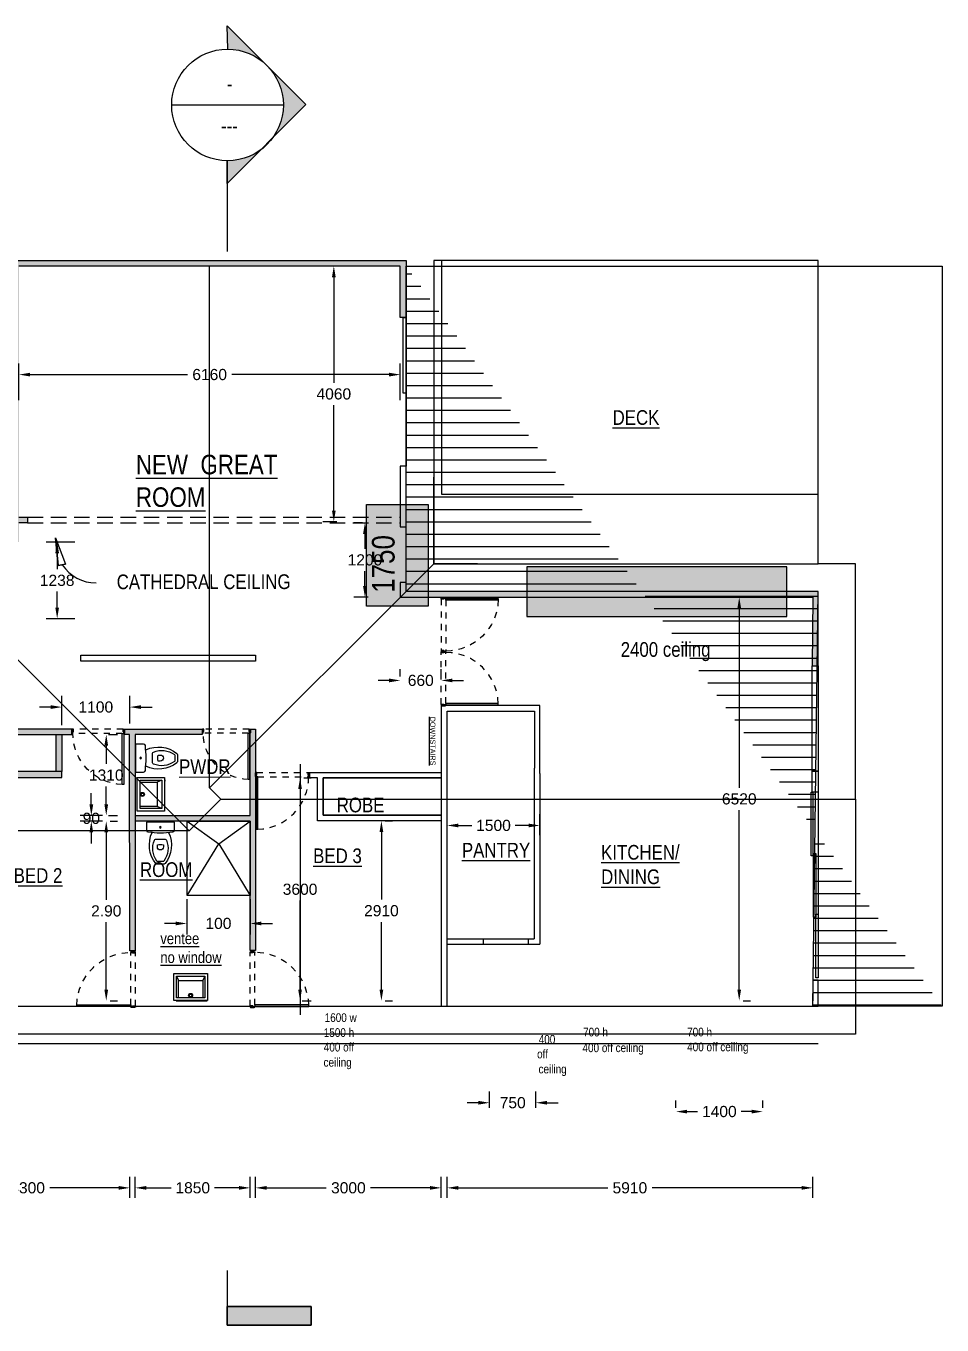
# Model space of a CAD drawing. Header units: metres. Extents: x 8 to 298, y 7 to 251.
# Drawn here: x 248.71 to 263.49, y 181.6 to 202.57 of the extents above; entities that cross this region are included whole.
import ezdxf

# ---------------------------------------------------------------- set-up
doc = ezdxf.new("R2010")
doc.units = ezdxf.units.M
doc.header["$MEASUREMENT"] = 0
for name, pattern in [('ACAD_ISO08W100', [36, 24, -3, 6, -3]), ('DASHED', [19.05, 12.7, -6.35]), ('HIDDEN', [0.375, 0.25, -0.125]), ('HIDDEN2', [0.1875, 0.125, -0.0625]), ('HIDDEN4', [0.09375, 0.0625, -0.03125])]:
    doc.linetypes.add(name, pattern=pattern)
for name, color, linetype in [('A-MUROS', 1, 'Continuous'), ('A-NOMBRE_MATERIAL', 4, 'Continuous'), ('A-TEXTOS', 2, 'Continuous'), ('NUEVO DIBUJO', 2, 'Continuous'), ('OP-PROY 1', 8, 'HIDDEN4'), ('OP-PROY 2', 1, 'HIDDEN4')]:
    doc.layers.add(name, color=color, linetype=linetype)
doc.styles.get("Standard").update_dxf_attribs({"font": 'arial.ttf'})
doc.dimstyles.get("Standard").update_dxf_attribs({"dimtxt": 0.18, "dimasz": 0.18, "dimexe": 0.18, "dimexo": 0.0625, "dimgap": 0.09, "dimtad": 0, "dimtih": 1, "dimtoh": 1, "dimzin": 0, "dimdsep": 46, "dimtxsty": 'Standard', "dimcen": 0.09, "dimadec": 0, "dimazin": 0, "dimtfac": 1, "dimtofl": 0, "dimtmove": 0, "dimatfit": 3, "dimfxl": 1, "dimtolj": 1, "dimtzin": 0, "dimarcsym": 0})

# ---------------------------------------------------------------- blocks, each defined once
blk = doc.blocks.new('wc')
at = {"layer": 'A-NOMBRE_MATERIAL'}
blk.add_lwpolyline([(3815.26, 8922.86, 0.282054), (3792.38, 8920.24, 0.230623), (3792.04, 8919.53), (3792.04, 8914.14, 0.230623), (3792.38, 8913.44, 0.282054), (3815.26, 8910.81)], format="xyb", dxfattribs=at)
for points in [[(3809.66, 8912.45, 0.301967), (3810.2, 8913.27), (3810.2, 8920.41, 0.301967), (3809.66, 8921.23, 0.26573), (3794.18, 8919.34, 0.236687), (3793.83, 8918.62), (3793.83, 8915.06, 0.236687), (3794.18, 8914.34, 0.26573)], [(3804.59, 8914.61), (3806.07, 8914.61, 0.131931), (3806.07, 8919.07), (3804.59, 8919.07, 1)], [(3815.56, 8925.92, -0.379717), (3816.89, 8927.1), (3822.83, 8927.1), (3822.83, 8906.58), (3816.89, 8906.58, -0.379717), (3815.56, 8907.76, -0.059669)]]:
    blk.add_lwpolyline(points, format="xyb", close=True, dxfattribs=at)
blk.add_circle((3819, 8916.83), 0.567, dxfattribs=at)
blk.add_arc((3891.4, 8916.84), 76.38, 172.2786, 172.2821, dxfattribs=at)
blk = doc.blocks.new('lavabo')
at = {"layer": 'A-NOMBRE_MATERIAL'}
for p, q in [((3727.56, 8883.29), (3746.3, 8883.29)), ((3727.56, 8868.29), (3727.56, 8883.29)), ((3729.06, 8881.79), (3744.8, 8881.79)), ((3729.06, 8869.79), (3729.06, 8881.79)), ((3730.17, 8872.22), (3730.17, 8881.79)), ((3743.7, 8881.79), (3743.7, 8872.22)), ((3744.8, 8881.79), (3744.8, 8869.79)), ((3746.3, 8883.29), (3746.3, 8868.29)), ((3746.3, 8868.29), (3727.56, 8868.29)), ((3729.06, 8869.79), (3730.17, 8872.22)), ((3744.8, 8869.79), (3729.06, 8869.79)), ((3743.7, 8872.22), (3730.17, 8872.22)), ((3744.8, 8869.79), (3743.7, 8872.22))]:
    blk.add_line(p, q, dxfattribs=at)
for radius in [1.12, 0.75]:
    blk.add_circle((3736.93, 8880.47), radius, dxfattribs=at)
blk = doc.blocks.new('*D123')
at = {"layer": 'A-TEXTOS', "color": 0, "lineweight": -2, "transparency": 16777216}
for p, q in [((248.592, 196.525), (248.592, 197.119)), ((254.747, 196.525), (254.747, 197.119)), ((248.772, 196.939), (251.311, 196.939)), ((254.567, 196.939), (252.029, 196.939))]:
    blk.add_line(p, q, dxfattribs=at)
at = {"layer": 'A-TEXTOS', "color": 0, "transparency": 16777216}
for points in [[(248.772, 196.969), (248.772, 196.909), (248.592, 196.939)], [(254.567, 196.969), (254.567, 196.909), (254.747, 196.939)]]:
    blk.add_solid(points, dxfattribs=at)
at = {"layer": 'Defpoints', "color": 0, "transparency": 16777216}
for p in [(254.747, 196.939), (248.592, 196.463), (254.747, 196.463)]:
    blk.add_point(p, dxfattribs=at)
at = {"layer": 'A-TEXTOS', "color": 0, "transparency": 16777216, "insert": (251.67, 196.939), "char_height": 0.18, "attachment_point": 5}
blk.add_mtext('\\A1;6160', dxfattribs=at)
blk = doc.blocks.new('*D131')
at = {"layer": 'A-TEXTOS', "color": 0, "lineweight": -2, "transparency": 16777216}
for p, q in [((254.747, 192.065), (254.747, 192.182)), ((255.407, 192.065), (255.407, 192.182)), ((254.567, 192.002), (254.387, 192.002)), ((255.587, 192.002), (255.767, 192.002))]:
    blk.add_line(p, q, dxfattribs=at)
at = {"layer": 'A-TEXTOS', "color": 0, "transparency": 16777216}
for points in [[(254.567, 192.032), (254.567, 191.972), (254.747, 192.002)], [(255.587, 192.032), (255.587, 191.972), (255.407, 192.002)]]:
    blk.add_solid(points, dxfattribs=at)
at = {"layer": 'Defpoints', "color": 0, "transparency": 16777216}
for p in [(254.747, 192.002), (255.407, 192.002), (255.407, 192.002)]:
    blk.add_point(p, dxfattribs=at)
at = {"layer": 'A-TEXTOS', "color": 0, "transparency": 16777216, "insert": (255.077, 192.002), "char_height": 0.18, "attachment_point": 5}
blk.add_mtext('\\A1;660', dxfattribs=at)
blk = doc.blocks.new('*D132')
at = {"layer": 'A-TEXTOS', "color": 0, "lineweight": -2, "transparency": 16777216}
for p, q in [((254.505, 189.737), (254.622, 189.737)), ((254.442, 189.557), (254.442, 188.466)), ((254.442, 187.011), (254.442, 188.102)), ((254.505, 186.831), (254.622, 186.831))]:
    blk.add_line(p, q, dxfattribs=at)
at = {"layer": 'A-TEXTOS', "color": 0, "transparency": 16777216}
for points in [[(254.412, 189.557), (254.472, 189.557), (254.442, 189.737)], [(254.412, 187.011), (254.472, 187.011), (254.442, 186.831)]]:
    blk.add_solid(points, dxfattribs=at)
at = {"layer": 'Defpoints', "color": 0, "transparency": 16777216}
for p in [(254.442, 189.737), (254.442, 189.737), (254.442, 186.831)]:
    blk.add_point(p, dxfattribs=at)
at = {"layer": 'A-TEXTOS', "color": 0, "transparency": 16777216, "insert": (254.442, 188.284), "char_height": 0.18, "attachment_point": 5}
blk.add_mtext('\\A1;2910', dxfattribs=at)
blk = doc.blocks.new('*D192')
at = {"layer": 'A-TEXTOS', "color": 0, "lineweight": -2, "transparency": 16777216}
for p, q in [((253.834, 198.69), (253.494, 198.69)), ((253.674, 198.51), (253.674, 196.808)), ((253.674, 194.743), (253.674, 196.444)), ((253.723, 194.563), (253.494, 194.563))]:
    blk.add_line(p, q, dxfattribs=at)
at = {"layer": 'A-TEXTOS', "color": 0, "transparency": 16777216}
for points in [[(253.644, 198.51), (253.704, 198.51), (253.674, 198.69)], [(253.644, 194.743), (253.704, 194.743), (253.674, 194.563)]]:
    blk.add_solid(points, dxfattribs=at)
at = {"layer": 'Defpoints', "color": 0, "transparency": 16777216}
for p in [(253.674, 198.69), (253.897, 198.69), (253.786, 194.563)]:
    blk.add_point(p, dxfattribs=at)
at = {"layer": 'A-TEXTOS', "color": 0, "transparency": 16777216, "insert": (253.674, 196.626), "char_height": 0.18, "attachment_point": 5}
blk.add_mtext('\\A1;4060', dxfattribs=at)
blk = doc.blocks.new('*D94')
at = {"layer": 'A-TEXTOS', "color": 0, "lineweight": -2, "transparency": 16777216}
for p, q in [((253.191, 190.429), (253.309, 190.429)), ((253.129, 190.249), (253.129, 188.812)), ((253.129, 187.011), (253.129, 188.448)), ((253.163, 186.831), (253.309, 186.831))]:
    blk.add_line(p, q, dxfattribs=at)
at = {"layer": 'A-TEXTOS', "color": 0, "transparency": 16777216}
for points in [[(253.099, 190.249), (253.159, 190.249), (253.129, 190.429)], [(253.099, 187.011), (253.159, 187.011), (253.129, 186.831)]]:
    blk.add_solid(points, dxfattribs=at)
at = {"layer": 'Defpoints', "color": 0, "transparency": 16777216}
for p in [(253.129, 190.429), (253.129, 190.429), (253.101, 186.831)]:
    blk.add_point(p, dxfattribs=at)
at = {"layer": 'A-TEXTOS', "color": 0, "transparency": 16777216, "insert": (253.129, 188.63), "char_height": 0.18, "attachment_point": 5}
blk.add_mtext('\\A1;3600', dxfattribs=at)
blk = doc.blocks.new('*D95')
at = {"layer": 'A-TEXTOS', "color": 0, "lineweight": -2, "transparency": 16777216}
for p, q in [((249.284, 191.278), (249.284, 191.752)), ((250.382, 191.307), (250.382, 191.752)), ((249.104, 191.572), (248.924, 191.572)), ((250.562, 191.572), (250.742, 191.572))]:
    blk.add_line(p, q, dxfattribs=at)
at = {"layer": 'A-TEXTOS', "color": 0, "transparency": 16777216}
for points in [[(249.104, 191.602), (249.104, 191.542), (249.284, 191.572)], [(250.562, 191.602), (250.562, 191.542), (250.382, 191.572)]]:
    blk.add_solid(points, dxfattribs=at)
at = {"layer": 'Defpoints', "color": 0, "transparency": 16777216}
for p in [(250.382, 191.572), (250.382, 191.244), (249.284, 191.215)]:
    blk.add_point(p, dxfattribs=at)
at = {"layer": 'A-TEXTOS', "color": 0, "transparency": 16777216, "insert": (249.833, 191.572), "char_height": 0.18, "attachment_point": 5}
blk.add_mtext('\\A1;1100', dxfattribs=at)
blk = doc.blocks.new('*D96')
at = {"layer": 'A-TEXTOS', "color": 0, "lineweight": -2, "transparency": 16777216}
for p, q in [((249.494, 194.236), (249.029, 194.236)), ((249.209, 194.056), (249.209, 193.799)), ((249.209, 193.179), (249.209, 193.435)), ((249.494, 192.999), (249.029, 192.999))]:
    blk.add_line(p, q, dxfattribs=at)
at = {"layer": 'A-TEXTOS', "color": 0, "transparency": 16777216}
for points in [[(249.179, 194.056), (249.239, 194.056), (249.209, 194.236)], [(249.179, 193.179), (249.239, 193.179), (249.209, 192.999)]]:
    blk.add_solid(points, dxfattribs=at)
at = {"layer": 'Defpoints', "color": 0, "transparency": 16777216}
for p in [(249.209, 194.236), (249.557, 194.236), (249.557, 192.999)]:
    blk.add_point(p, dxfattribs=at)
at = {"layer": 'A-TEXTOS', "color": 0, "transparency": 16777216, "insert": (249.209, 193.617), "char_height": 0.18, "attachment_point": 5}
blk.add_mtext('\\A1;1238', dxfattribs=at)
blk = doc.blocks.new('*D110')
at = {"layer": 'Defpoints', "color": 0, "transparency": 16777216}
for p in [(256.936, 185.185), (256.187, 185.042), (256.936, 185.042)]:
    blk.add_point(p, dxfattribs=at)
at = {"layer": 'NUEVO DIBUJO', "color": 0, "lineweight": -2, "transparency": 16777216}
for p, q in [((256.007, 185.185), (255.827, 185.185)), ((256.187, 185.105), (256.187, 185.365)), ((256.936, 185.105), (256.936, 185.365)), ((257.116, 185.185), (257.296, 185.185))]:
    blk.add_line(p, q, dxfattribs=at)
at = {"layer": 'NUEVO DIBUJO', "color": 0, "transparency": 16777216}
for points in [[(256.007, 185.215), (256.007, 185.155), (256.187, 185.185)], [(257.116, 185.215), (257.116, 185.155), (256.936, 185.185)]]:
    blk.add_solid(points, dxfattribs=at)
at = {"layer": 'NUEVO DIBUJO', "color": 0, "transparency": 16777216, "insert": (256.561, 185.185), "char_height": 0.18, "attachment_point": 5}
blk.add_mtext('\\A1;750', dxfattribs=at)
blk = doc.blocks.new('*D111')
at = {"layer": 'Defpoints', "color": 0, "transparency": 16777216}
for p in [(259.195, 185.042), (260.597, 185.042), (260.597, 185.042)]:
    blk.add_point(p, dxfattribs=at)
at = {"layer": 'NUEVO DIBUJO', "color": 0, "lineweight": -2, "transparency": 16777216}
for p, q in [((259.195, 185.105), (259.195, 185.222)), ((260.597, 185.105), (260.597, 185.222)), ((259.375, 185.042), (259.546, 185.042)), ((260.417, 185.042), (260.246, 185.042))]:
    blk.add_line(p, q, dxfattribs=at)
at = {"layer": 'NUEVO DIBUJO', "color": 0, "transparency": 16777216}
for points in [[(259.375, 185.072), (259.375, 185.012), (259.195, 185.042)], [(260.417, 185.072), (260.417, 185.012), (260.597, 185.042)]]:
    blk.add_solid(points, dxfattribs=at)
at = {"layer": 'NUEVO DIBUJO', "color": 0, "transparency": 16777216, "insert": (259.896, 185.042), "char_height": 0.18, "attachment_point": 5}
blk.add_mtext('\\A1;1400', dxfattribs=at)
blk = doc.blocks.new('*D113')
at = {"layer": 'Defpoints', "color": 0, "transparency": 16777216}
for p in [(250.382, 183.811), (247.082, 183.589), (250.382, 183.589)]:
    blk.add_point(p, dxfattribs=at)
at = {"layer": 'NUEVO DIBUJO', "color": 0, "lineweight": -2, "transparency": 16777216}
for p, q in [((247.082, 183.652), (247.082, 183.991)), ((250.382, 183.652), (250.382, 183.991)), ((247.262, 183.811), (248.374, 183.811)), ((250.202, 183.811), (249.09, 183.811))]:
    blk.add_line(p, q, dxfattribs=at)
at = {"layer": 'NUEVO DIBUJO', "color": 0, "transparency": 16777216}
for points in [[(247.262, 183.841), (247.262, 183.781), (247.082, 183.811)], [(250.202, 183.841), (250.202, 183.781), (250.382, 183.811)]]:
    blk.add_solid(points, dxfattribs=at)
at = {"layer": 'NUEVO DIBUJO', "color": 0, "transparency": 16777216, "insert": (248.732, 183.811), "char_height": 0.18, "attachment_point": 5}
blk.add_mtext('\\A1;3300', dxfattribs=at)
blk = doc.blocks.new('*D114')
at = {"layer": 'Defpoints', "color": 0, "transparency": 16777216}
for p in [(252.323, 183.811), (250.47, 183.589), (252.323, 183.589)]:
    blk.add_point(p, dxfattribs=at)
at = {"layer": 'NUEVO DIBUJO', "color": 0, "lineweight": -2, "transparency": 16777216}
for p, q in [((250.47, 183.652), (250.47, 183.991)), ((252.323, 183.652), (252.323, 183.991)), ((250.65, 183.811), (251.047, 183.811)), ((252.143, 183.811), (251.747, 183.811))]:
    blk.add_line(p, q, dxfattribs=at)
at = {"layer": 'NUEVO DIBUJO', "color": 0, "transparency": 16777216}
for points in [[(250.65, 183.841), (250.65, 183.781), (250.47, 183.811)], [(252.143, 183.841), (252.143, 183.781), (252.323, 183.811)]]:
    blk.add_solid(points, dxfattribs=at)
at = {"layer": 'NUEVO DIBUJO', "color": 0, "transparency": 16777216, "insert": (251.397, 183.811), "char_height": 0.18, "attachment_point": 5}
blk.add_mtext('\\A1;1850', dxfattribs=at)
blk = doc.blocks.new('*D115')
at = {"layer": 'Defpoints', "color": 0, "transparency": 16777216}
for p in [(255.407, 183.811), (252.412, 183.589), (255.407, 183.589)]:
    blk.add_point(p, dxfattribs=at)
at = {"layer": 'NUEVO DIBUJO', "color": 0, "lineweight": -2, "transparency": 16777216}
for p, q in [((252.412, 183.652), (252.412, 183.991)), ((255.407, 183.652), (255.407, 183.991)), ((252.592, 183.811), (253.551, 183.811)), ((255.227, 183.811), (254.268, 183.811))]:
    blk.add_line(p, q, dxfattribs=at)
at = {"layer": 'NUEVO DIBUJO', "color": 0, "transparency": 16777216}
for points in [[(252.592, 183.841), (252.592, 183.781), (252.412, 183.811)], [(255.227, 183.841), (255.227, 183.781), (255.407, 183.811)]]:
    blk.add_solid(points, dxfattribs=at)
at = {"layer": 'NUEVO DIBUJO', "color": 0, "transparency": 16777216, "insert": (253.909, 183.811), "char_height": 0.18, "attachment_point": 5}
blk.add_mtext('\\A1;3000', dxfattribs=at)
blk = doc.blocks.new('*D116')
at = {"layer": 'Defpoints', "color": 0, "transparency": 16777216}
for p in [(261.403, 183.811), (255.502, 183.589), (261.403, 183.589)]:
    blk.add_point(p, dxfattribs=at)
at = {"layer": 'NUEVO DIBUJO', "color": 0, "lineweight": -2, "transparency": 16777216}
for p, q in [((255.502, 183.652), (255.502, 183.991)), ((261.403, 183.652), (261.403, 183.991)), ((255.682, 183.811), (258.094, 183.811)), ((261.223, 183.811), (258.811, 183.811))]:
    blk.add_line(p, q, dxfattribs=at)
at = {"layer": 'NUEVO DIBUJO', "color": 0, "transparency": 16777216}
for points in [[(255.682, 183.841), (255.682, 183.781), (255.502, 183.811)], [(261.223, 183.841), (261.223, 183.781), (261.403, 183.811)]]:
    blk.add_solid(points, dxfattribs=at)
at = {"layer": 'NUEVO DIBUJO', "color": 0, "transparency": 16777216, "insert": (258.452, 183.811), "char_height": 0.18, "attachment_point": 5}
blk.add_mtext('\\A1;5910', dxfattribs=at)
blk = doc.blocks.new('*D117')
at = {"layer": 'A-TEXTOS', "color": 0, "lineweight": -2, "transparency": 16777216}
for p, q in [((255.502, 189.502), (255.502, 189.841)), ((256.999, 189.502), (256.999, 189.841)), ((255.682, 189.661), (255.901, 189.661)), ((256.819, 189.661), (256.601, 189.661))]:
    blk.add_line(p, q, dxfattribs=at)
at = {"layer": 'A-TEXTOS', "color": 0, "transparency": 16777216}
for points in [[(255.682, 189.691), (255.682, 189.631), (255.502, 189.661)], [(256.819, 189.691), (256.819, 189.631), (256.999, 189.661)]]:
    blk.add_solid(points, dxfattribs=at)
at = {"layer": 'Defpoints', "color": 0, "transparency": 16777216}
for p in [(256.999, 189.661), (255.502, 189.439), (256.999, 189.439)]:
    blk.add_point(p, dxfattribs=at)
at = {"layer": 'A-TEXTOS', "color": 0, "transparency": 16777216, "insert": (256.251, 189.661), "char_height": 0.18, "attachment_point": 5}
blk.add_mtext('\\A1;1500', dxfattribs=at)
blk = doc.blocks.new('*D118')
at = {"layer": 'A-TEXTOS', "color": 0, "lineweight": -2, "transparency": 16777216}
for p, q in [((260.279, 193.347), (260.397, 193.347)), ((260.217, 193.167), (260.217, 190.271)), ((260.217, 187.011), (260.217, 189.907)), ((260.279, 186.831), (260.397, 186.831))]:
    blk.add_line(p, q, dxfattribs=at)
at = {"layer": 'A-TEXTOS', "color": 0, "transparency": 16777216}
for points in [[(260.187, 193.167), (260.247, 193.167), (260.217, 193.347)], [(260.187, 187.011), (260.247, 187.011), (260.217, 186.831)]]:
    blk.add_solid(points, dxfattribs=at)
at = {"layer": 'Defpoints', "color": 0, "transparency": 16777216}
for p in [(260.216, 193.347), (260.217, 193.347), (260.216, 186.831)]:
    blk.add_point(p, dxfattribs=at)
at = {"layer": 'A-TEXTOS', "color": 0, "transparency": 16777216, "insert": (260.217, 190.089), "char_height": 0.18, "attachment_point": 5}
blk.add_mtext('\\A1;6520', dxfattribs=at)
blk = doc.blocks.new('*D189')
at = {"layer": 'A-TEXTOS', "color": 0, "lineweight": -2, "transparency": 16777216}
for p, q in [((254.139, 194.546), (253.996, 194.546)), ((254.176, 194.366), (254.176, 194.129)), ((254.176, 193.527), (254.176, 193.765)), ((254.228, 193.347), (253.996, 193.347))]:
    blk.add_line(p, q, dxfattribs=at)
at = {"layer": 'A-TEXTOS', "color": 0, "transparency": 16777216}
for points in [[(254.146, 194.366), (254.206, 194.366), (254.176, 194.546)], [(254.146, 193.527), (254.206, 193.527), (254.176, 193.347)]]:
    blk.add_solid(points, dxfattribs=at)
at = {"layer": 'Defpoints', "color": 0, "transparency": 16777216}
for p in [(254.176, 194.546), (254.201, 194.546), (254.29, 193.347)]:
    blk.add_point(p, dxfattribs=at)
at = {"layer": 'A-TEXTOS', "color": 0, "transparency": 16777216, "insert": (254.176, 193.947), "char_height": 0.18, "attachment_point": 5}
blk.add_mtext('\\A1;1200', dxfattribs=at)
blk = doc.blocks.new('*D119')
at = {"layer": 'A-TEXTOS', "color": 0, "lineweight": -2, "transparency": 16777216}
for p, q in [((250.063, 189.731), (250.181, 189.731)), ((250.001, 189.551), (250.001, 188.463)), ((250.001, 187.011), (250.001, 188.099)), ((250.063, 186.831), (250.181, 186.831))]:
    blk.add_line(p, q, dxfattribs=at)
at = {"layer": 'A-TEXTOS', "color": 0, "transparency": 16777216}
for points in [[(249.971, 189.551), (250.031, 189.551), (250.001, 189.731)], [(249.971, 187.011), (250.031, 187.011), (250.001, 186.831)]]:
    blk.add_solid(points, dxfattribs=at)
at = {"layer": 'Defpoints', "color": 0, "transparency": 16777216}
for p in [(250.001, 189.731), (250.001, 189.731), (250.001, 186.831)]:
    blk.add_point(p, dxfattribs=at)
at = {"layer": 'A-TEXTOS', "color": 0, "transparency": 16777216, "insert": (250.001, 188.281), "char_height": 0.18, "attachment_point": 5}
blk.add_mtext('\\A1;2.90', dxfattribs=at)
blk = doc.blocks.new('*D120')
at = {"layer": 'A-TEXTOS', "color": 0, "lineweight": -2, "transparency": 16777216}
for p, q in [((250.039, 191.127), (250.181, 191.127)), ((250.001, 190.947), (250.001, 190.655)), ((250.001, 190), (250.001, 190.291)), ((250.039, 189.82), (250.181, 189.82))]:
    blk.add_line(p, q, dxfattribs=at)
at = {"layer": 'A-TEXTOS', "color": 0, "transparency": 16777216}
for points in [[(249.971, 190.947), (250.031, 190.947), (250.001, 191.127)], [(249.971, 190), (250.031, 190), (250.001, 189.82)]]:
    blk.add_solid(points, dxfattribs=at)
at = {"layer": 'Defpoints', "color": 0, "transparency": 16777216}
for p in [(249.976, 191.127), (250.001, 191.127), (249.976, 189.82)]:
    blk.add_point(p, dxfattribs=at)
at = {"layer": 'A-TEXTOS', "color": 0, "transparency": 16777216, "insert": (250.001, 190.473), "char_height": 0.18, "attachment_point": 5}
blk.add_mtext('\\A1;1310', dxfattribs=at)
blk = doc.blocks.new('*D121')
at = {"layer": 'A-TEXTOS', "color": 0, "lineweight": -2, "transparency": 16777216}
for p, q in [((249.76, 190), (249.76, 190.18)), ((249.938, 189.82), (249.58, 189.82)), ((249.938, 189.731), (249.58, 189.731)), ((249.76, 189.551), (249.76, 189.371))]:
    blk.add_line(p, q, dxfattribs=at)
at = {"layer": 'A-TEXTOS', "color": 0, "transparency": 16777216}
for points in [[(249.73, 190), (249.79, 190), (249.76, 189.82)], [(249.73, 189.551), (249.79, 189.551), (249.76, 189.731)]]:
    blk.add_solid(points, dxfattribs=at)
at = {"layer": 'Defpoints', "color": 0, "transparency": 16777216}
for p in [(250.001, 189.82), (249.76, 189.731), (250.001, 189.731)]:
    blk.add_point(p, dxfattribs=at)
at = {"layer": 'A-TEXTOS', "color": 0, "transparency": 16777216, "insert": (249.76, 189.775), "char_height": 0.18, "attachment_point": 5}
blk.add_mtext('\\A1;90', dxfattribs=at)
blk = doc.blocks.new('*D122')
at = {"layer": 'A-TEXTOS', "color": 0, "lineweight": -2, "transparency": 16777216}
for p, q in [((251.302, 188.469), (251.302, 187.899)), ((252.323, 188.469), (252.323, 187.899)), ((251.122, 188.079), (250.942, 188.079)), ((252.503, 188.079), (252.683, 188.079))]:
    blk.add_line(p, q, dxfattribs=at)
at = {"layer": 'A-TEXTOS', "color": 0, "transparency": 16777216}
for points in [[(251.122, 188.109), (251.122, 188.049), (251.302, 188.079)], [(252.503, 188.109), (252.503, 188.049), (252.323, 188.079)]]:
    blk.add_solid(points, dxfattribs=at)
at = {"layer": 'Defpoints', "color": 0, "transparency": 16777216}
for p in [(251.302, 188.532), (252.323, 188.532), (252.323, 188.079)]:
    blk.add_point(p, dxfattribs=at)
at = {"layer": 'A-TEXTOS', "color": 0, "transparency": 16777216, "insert": (251.812, 188.079), "char_height": 0.18, "attachment_point": 5}
blk.add_mtext('\\A1;100', dxfattribs=at)
blk = doc.blocks.new('P-0')
for points in [[(-0.014, 1.259), (-0.047, 1.259), (-0.047, 0.1), (-0.014, 0.1)], [(-1.194, 0.01), (-1.188, 0.01), (-1.188, 0.09), (-1.194, 0.09)], [(-1.188, 0.1), (-1.174, 0.1), (-1.174, 0.062), (-1.161, 0.062), (-1.161, 0.016), (-1.161, 0), (-1.188, 0)], [(0, 0.1), (-0.014, 0.1), (-0.014, 0.062), (-0.026, 0.062), (-0.026, 0.016), (-0.026, 0), (0, 0)], [(0, 0.01), (0.006, 0.01), (0.006, 0.09), (0, 0.09)]]:
    blk.add_lwpolyline(points, close=True)
at = {"layer": 'OP-PROY 1', "linetype": 'HIDDEN4'}
blk.add_arc((-0.013, 0.1), 1.16, 91.6414, 179.9839, dxfattribs=at)
at = {"layer": 'OP-PROY 2', "linetype": 'HIDDEN2'}
for p, q in [((-0.047, 0.1), (-1.174, 0.1)), ((-0.026, 0), (-1.161, 0))]:
    blk.add_line(p, q, dxfattribs=at)

msp = doc.modelspace()

# ---------------------------------------------------------------- hatches: boundary and pattern name
at = {"layer": 'A-MUROS'}
h = msp.add_hatch(color=256, dxfattribs=at)
h.dxf.hatch_style = 1
h.paths.add_polyline_path([(254.841935, 198.7786805), (254.841935, 197.8585876), (254.7467633, 197.8585876), (254.7467633, 198.6898036), (248.5923772, 198.6898036), (248.5923772, 194.6354896), (248.7320173, 194.6354896), (248.7320173, 194.5464628), (248.5923772, 194.5464628), (248.5923772, 194.2356186), (248.5036052, 194.2356186), (248.5036052, 194.6037157), (248.338591, 194.6037157), (248.338591, 194.6925926), (248.5036052, 194.6925926), (248.5036052, 195.2952467), (245.7880496, 195.2952467), (245.7880496, 194.6925926), (245.6992777, 194.6925926), (245.6992777, 195.3842735), (248.5036052, 195.3842735), (248.5036052, 198.6898036), (242.5964557, 198.6898036), (242.5966656, 198.0424863), (242.5076388, 198.0424863), (242.5076388, 198.7786805)])
h = msp.add_hatch(color=256, dxfattribs=at)
h.dxf.hatch_style = 1
h.paths.add_polyline_path([(254.7467633, 193.5821563), (254.7467633, 193.3472995), (261.4026367, 193.3472995), (261.396192, 192.2370131), (261.4913637, 192.2370131), (261.4913637, 193.4361764), (254.841935, 193.4361764), (254.841935, 193.5821563)])
h = msp.add_hatch(color=1, dxfattribs=at)
h.dxf.hatch_style = 1
h.paths.add_polyline_path([(249.4467913, 191.2154536), (247.5026971, 191.2154536), (247.5026971, 191.1267266), (249.4467913, 191.1267266)])
h.paths.add_polyline_path([(249.2838632, 190.5303673), (249.1950913, 190.5303673), (249.1950913, 191.1267266), (249.2838632, 191.1267266)])
h.paths.add_polyline_path([(247.0824296, 190.4351956), (249.2838632, 190.4351956), (249.2838632, 190.5303673), (247.0824296, 190.5303673)])
h = msp.add_hatch(color=256, dxfattribs=at)
h.dxf.hatch_style = 1
h.paths.add_polyline_path([(251.5489945, 191.2154536), (251.5489945, 191.1267266), (250.4672595, 191.1267266), (250.4672595, 187.636998), (250.381605, 187.636998), (250.3751603, 191.1267266), (250.2927281, 191.1267266), (250.2927281, 191.2154536)])
h = msp.add_hatch(color=256, dxfattribs=at)
h.dxf.hatch_style = 1
h.paths.add_polyline_path([(250.4704819, 189.819802), (252.3231075, 189.819802), (252.3231075, 191.2154536), (252.4118345, 191.2154536), (252.4118345, 187.6434427), (252.3231075, 187.6434427), (252.3231075, 189.7309251), (250.4704819, 189.7309251)])
h = msp.add_hatch(color=256, dxfattribs=at)
h.dxf.hatch_style = 1
h.paths.add_polyline_path([(255.4066703, 190.5176278), (253.2875639, 190.5176278), (253.2875639, 190.428751), (253.4079149, 190.428751), (253.4079149, 190.0843531), (253.5032365, 190.0843727), (253.5032365, 190.428751), (255.4066703, 190.428751)], flags=17)
h.paths.add_polyline_path([(255.4066703, 189.8260968), (253.5032365, 189.8260968), (253.5032365, 190.0843727), (253.4079149, 190.0843531), (253.4079149, 189.7373698), (255.4066703, 189.7373698)], flags=17)
edge = h.paths.add_edge_path()
edge.add_line((255.4066703, 190.428751), (253.5032365, 190.428751))
edge.add_line((253.5032365, 190.428751), (253.5032365, 189.8260968))
edge.add_line((253.5032365, 189.8260968), (255.4066703, 189.8260968))
edge.add_line((255.4066703, 189.8260968), (255.4066703, 189.7373698))
edge.add_line((255.4066703, 189.7373698), (253.4079149, 189.7373698))
edge.add_line((253.4079149, 189.7373698), (253.4079149, 190.428751))
edge.add_line((253.4079149, 190.428751), (253.2875639, 190.428751))
edge.add_line((253.2875639, 190.428751), (253.2875639, 190.5176278))
edge.add_line((253.2875639, 190.5176278), (255.4066703, 190.5176278))
h.paths.add_polyline_path([(253.6412152, 189.7392872), (254.529484, 189.7401253), (254.5290183, 190.2337518), (253.6407494, 190.2329136)], flags=24)
at = {"layer": 'NUEVO DIBUJO'}
h = msp.add_hatch(color=3, dxfattribs=at)
h.dxf.hatch_style = 1
h.paths.add_polyline_path([(251.9551603, 202.5665138), (251.9614554, 202.1921009, -0.183582479), (252.5589096, 201.9626935)])
h.paths.add_polyline_path([(253.2241661, 201.2973588), (252.6298586, 201.8917362, -0.1844551951), (252.8592009, 201.2912132, -0.1639079338), (252.6755742, 200.7461101)])
h.paths.add_polyline_path([(252.5068696, 200.5765885, -0.1660457928), (251.9551603, 200.3903255), (251.9551603, 200.0222073)])
at = {"layer": 'NUEVO DIBUJO', "true_color": 0x636466}
h = msp.add_hatch(dxfattribs=at)
h.set_pattern_fill('_USER', color=251, scale=0.2, pattern_type=0)
h.set_pattern_definition([(0, (2.43621, -69.63632), (0, 0.2), [])])
edge = h.paths.add_edge_path()
edge.add_line((254.841935, 198.6898036), (263.4898194, 198.6898036))
edge.add_line((263.4898194, 198.6898036), (263.4898194, 186.742534))
edge.add_line((263.4898194, 186.742534), (261.4026367, 186.742534))
edge.add_line((261.4026367, 186.742534), (261.4913637, 193.4361764))
edge.add_line((261.4913637, 193.4361764), (260.9837314, 193.4361764))
edge.add_line((260.9837314, 193.4361764), (254.841935, 193.4361764))
edge.add_line((254.841935, 193.4361764), (254.841935, 198.6898036))
edge.add_line((254.841935, 198.6898036), (263.4898194, 198.6898036))
edge.add_line((263.4898194, 198.6898036), (263.4898194, 186.742534))
h = msp.add_hatch(color=251, dxfattribs=at)
h.dxf.hatch_style = 1
h.paths.add_polyline_path([(254.2010623, 194.8447174), (255.1971427, 194.8447174), (255.1971427, 193.2016194), (254.2010623, 193.2016194)])
h = msp.add_hatch(color=251, dxfattribs=at)
h.dxf.hatch_style = 1
h.paths.add_polyline_path([(256.7897323, 193.0366052), (260.9837314, 193.0366052), (260.9837314, 193.8360474), (256.7897323, 193.8360474)])
at = {"layer": 'NUEVO DIBUJO', "linetype": 'DASHED'}
h = msp.add_hatch(color=2, dxfattribs=at)
h.dxf.hatch_style = 1
h.paths.add_polyline_path([(253.3065983, 181.8951625), (251.9551603, 181.8951625), (251.9551603, 181.5969079), (253.3065983, 181.5969079)])
h.paths.add_polyline_path([(237.3812269, 191.9579427), (237.0829873, 191.9579427), (237.0829873, 190.6127995), (237.3812269, 190.6127995)])

# ---------------------------------------------------------------- linework, layer by layer
at = {"color": 3}
for p, q in [((251.9614551, 202.1921219), (251.9614551, 202.1921219)), ((251.0574145, 201.2912132), (252.8592009, 201.2912132)), ((251.9551603, 200.3903045), (251.9551603, 200.0222073)), ((251.9551603, 200.3903045), (251.9551603, 200.0222073)), ((251.9551603, 200.3903045), (251.9551603, 198.925685))]:
    msp.add_line(p, q, dxfattribs=at)
at = {"color": 0}
for p, q in [((254.841935, 195.460261), (254.841935, 197.8585876)), ((254.841935, 197.8269636), (254.841935, 197.8585876)), ((254.841935, 197.8585876), (254.841935, 195.460261)), ((254.841935, 195.4920348), (254.841935, 195.460261)), ((250.4704819, 190.9236437), (250.4704819, 190.9300884)), ((250.4704819, 190.9174988), (250.4704819, 190.9236437)), ((250.4704819, 190.9110541), (250.4704819, 190.9174988)), ((250.4704819, 190.9046094), (250.4704819, 190.9110541)), ((250.4704819, 190.8920198), (250.4704819, 190.9046094)), ((250.4704819, 190.8920198), (250.4704819, 190.6002099)), ((250.4704819, 190.5874704), (250.4704819, 190.6002099)), ((250.4704819, 190.5810257), (250.4704819, 190.5874704)), ((250.4704819, 190.5748807), (250.4704819, 190.5810257)), ((250.4704819, 190.568436), (250.4704819, 190.5748807)), ((250.4704819, 190.568436), (250.4704819, 190.568436)), ((250.9526351, 190.3843875), (250.95893, 190.3843875)), ((250.95893, 190.3843875), (250.9526351, 190.3843875)), ((250.7051887, 189.7309251), (250.7114836, 189.7309251)), ((250.7114836, 189.7309251), (250.7179283, 189.7309251)), ((250.7179283, 189.7309251), (250.7242231, 189.7309251)), ((250.7242231, 189.7309251), (250.7306678, 189.7309251)), ((250.7306678, 189.7309251), (250.7368127, 189.7309251)), ((251.130239, 186.8314109), (251.6315765, 186.8314109)), ((251.9551603, 182.4788273), (251.9551603, 181.8951625)), ((253.3065983, 181.8951625), (251.9551603, 181.8951625)), ((251.9551603, 181.8951625), (251.9551603, 181.5969079)), ((251.9551603, 181.5969079), (251.9551603, 181.8951625)), ((251.9551603, 181.8951625), (253.3065983, 181.8951625)), ((253.3065983, 181.5969079), (253.3065983, 181.8951625)), ((253.3065983, 181.8951625), (253.3065983, 181.5969079)), ((251.9551603, 181.5969079), (253.3065983, 181.5969079)), ((253.3065983, 181.5969079), (251.9551603, 181.5969079))]:
    msp.add_line(p, q, dxfattribs=at)
at = {"color": 2}
msp.add_line((254.841935, 196.6403899), (254.841935, 195.460261), dxfattribs=at)
at = {"color": 7}
for p, q in [((250.4704819, 190.9300884), (250.4704819, 190.8857249)), ((250.4704819, 190.8920198), (250.4704819, 190.6065047)), ((250.4704819, 190.6065047), (250.4704819, 190.568436)), ((250.7497021, 189.7309251), (250.7114836, 189.7309251)), ((250.7179283, 189.5723556), (250.7497021, 189.5723556)), ((251.130239, 186.8314109), (251.6315765, 186.8314109))]:
    msp.add_line(p, q, dxfattribs=at)
at = {"color": 3}
msp.add_lwpolyline([(251.9614551, 202.1921219), (251.9551603, 202.5665138), (253.2241661, 201.2973588), (251.9551603, 200.0222073), (251.9551603, 200.3964707)], dxfattribs=at)
at = {"color": 2}
msp.add_lwpolyline([(254.7943491, 197.8585876), (254.841935, 197.8585876), (254.841935, 196.6403899), (254.7943491, 196.6403899)], close=True, dxfattribs=at)
at = {"color": 3}
msp.add_circle((251.9583077, 201.2912132), 0.9008932, dxfattribs=at)
at = {"layer": 'A-MUROS', "linetype": 'HIDDEN'}
for p, q in [((248.7320173, 194.6354896), (254.7467633, 194.6354896)), ((248.7320173, 194.5464628), (254.7467633, 194.5464628))]:
    msp.add_line(p, q, dxfattribs=at)
at = {"layer": 'A-MUROS'}
for p, q in [((249.5923772, 192.3133003), (249.5923772, 192.408472)), ((249.5923772, 192.408472), (252.4118345, 192.408472)), ((252.4118345, 192.3133003), (249.5923772, 192.3133003)), ((252.4118345, 192.408472), (252.4118345, 192.3133003)), ((256.9092599, 190.5874704), (256.9092599, 187.832534)), ((256.9992599, 190.4985935), (256.9992599, 187.742534)), ((255.501842, 187.832534), (256.0854618, 187.832534)), ((255.501842, 187.742534), (256.0854618, 187.742534)), ((256.0854618, 187.832534), (256.0854618, 187.742534)), ((256.8087666, 187.832534), (256.8087666, 187.742534)), ((256.8087666, 187.832534), (256.9092599, 187.832534)), ((256.8087666, 187.742534), (256.9992599, 187.742534))]:
    msp.add_line(p, q, dxfattribs=at)
for points in [[(242.5076388, 198.7786805), (254.841935, 198.7786805)], [(254.841935, 198.7786805), (254.841935, 197.8585876), (254.7467633, 197.8585876), (254.7467633, 198.6898036), (248.5923772, 198.6898036)], [(254.841935, 198.6898036), (263.4898194, 198.6898036), (263.4898194, 186.742534), (261.4026367, 186.742534), (261.4913637, 193.4361764), (260.9837314, 193.4361764), (254.841935, 193.4361764), (254.841935, 198.6898036), (263.4898194, 198.6898036), (263.4898194, 186.742534)], [(248.5923772, 194.6354896), (248.7320173, 194.6354896), (248.7320173, 194.5464628), (248.5923772, 194.5464628)], [(254.7467633, 193.5821563), (254.7467633, 193.3472995), (261.4026367, 193.3472995), (261.396192, 192.2370131), (261.4913637, 192.2370131), (261.4913637, 193.4361764), (254.841935, 193.4361764), (254.841935, 193.5821563), (254.7467633, 193.5821563)], [(256.9992599, 190.4985935), (256.9992599, 191.5962903), (255.4066703, 191.5962903), (255.4071058, 186.742534), (255.501842, 186.742534)], [(255.501842, 190.5874704), (255.501842, 191.5075633), (256.910383, 191.5075633), (256.910383, 190.5874704), (256.9092599, 190.5874704)], [(251.5489945, 191.2154536), (251.5489945, 191.1267266), (250.4672595, 191.1267266), (250.4672595, 187.636998), (250.381605, 187.636998), (250.3751603, 191.1267266), (250.2927281, 191.1267266), (250.2927281, 191.2154536), (251.5489945, 191.2154536)], [(250.4704819, 189.819802), (252.3231075, 189.819802), (252.3231075, 191.2154536), (252.4118345, 191.2154536), (252.4118345, 187.6434427), (252.3231075, 187.6434427), (252.3231075, 189.7309251), (250.4704819, 189.7309251), (250.4704819, 189.819802)], [(255.4066703, 190.428751), (253.5032365, 190.428751), (253.5032365, 189.8260968), (255.4066703, 189.8260968), (255.4066703, 189.7373698), (253.4079149, 189.7373698), (253.4079149, 190.428751), (253.2875639, 190.428751), (253.2875639, 190.5176278), (255.4066703, 190.5176278)], [(255.501842, 186.742534), (255.501842, 190.5874704)]]:
    msp.add_lwpolyline(points, dxfattribs=at)
for points in [[(249.2838632, 190.5303673), (249.1950913, 190.5303673), (249.1950913, 191.1267266), (249.2838632, 191.1267266)], [(247.0824296, 190.4351956), (249.2838632, 190.4351956), (249.2838632, 190.5303673), (247.0824296, 190.5303673)], [(253.5032365, 190.428751), (255.4066703, 190.428751), (255.4066703, 189.8260968), (253.5032365, 189.8260968)], [(252.3231075, 188.5317618), (251.309054, 188.5317618), (251.309054, 189.7309251), (252.3231075, 189.7309251)]]:
    msp.add_lwpolyline(points, close=True, dxfattribs=at)
at = {"layer": 'A-TEXTOS'}
for p, q in [((253.1289944, 190.6508682), (253.1289944, 186.6029988)), ((251.8513944, 190.0840342), (262.0940179, 190.0861329))]:
    msp.add_line(p, q, dxfattribs=at)
at = {"layer": 'NUEVO DIBUJO', "color": 2, "linetype": 'DASHED'}
for p, q in [((251.6696452, 190.2701814), (251.6695702, 198.6898036)), ((255.2861695, 193.8868556), (251.6696452, 190.2701814)), ((255.9902901, 193.8868556), (255.2861695, 193.8868556)), ((262.0940179, 193.8868556), (261.4913637, 193.8868556)), ((262.0940179, 190.0861329), (262.0940179, 193.8868556)), ((251.339983, 189.5721394), (248.0531359, 192.8525566)), ((251.6696452, 190.2701814), (251.8513944, 190.0840342)), ((251.8513944, 190.0840342), (251.339983, 189.5721394)), ((262.0940179, 190.0861329), (262.0940179, 186.2921546))]:
    msp.add_line(p, q, dxfattribs=at)
at = {"layer": 'NUEVO DIBUJO', "color": 254}
for p, q in [((255.2861695, 193.8868556), (255.2861695, 195.2826571)), ((254.841935, 193.4361764), (255.2861695, 193.8868556))]:
    msp.add_line(p, q, dxfattribs=at)
at = {"layer": 'NUEVO DIBUJO', "color": 0}
for p, q in [((249.1824417, 194.3054611), (249.2268651, 193.8550817)), ((249.1824417, 194.3054611), (249.2268651, 193.8550817)), ((249.2268651, 193.8550817), (249.3410712, 193.8804109)), ((249.2268651, 193.8550817), (249.3410712, 193.8804109))]:
    msp.add_line(p, q, dxfattribs=at)
at = {"layer": 'NUEVO DIBUJO', "color": 2}
for p, q in [((261.4913637, 192.2370131), (261.4913637, 188.2272124)), ((255.4066703, 190.5176278), (255.4066703, 190.428751)), ((255.4066703, 189.8260968), (255.4066703, 189.7373698)), ((256.0854618, 187.832534), (256.4213016, 187.832534)), ((256.0854618, 187.7436571), (256.4213016, 187.7436571)), ((256.4213016, 187.832534), (256.8087666, 187.832534)), ((256.4213016, 187.7436571), (256.8087666, 187.7436571))]:
    msp.add_line(p, q, dxfattribs=at)
at = {"layer": 'NUEVO DIBUJO', "color": 1, "linetype": 'ACAD_ISO08W100', "lineweight": 30}
msp.add_line((247.0824296, 186.742534), (261.4913637, 186.742534), dxfattribs=at)
at = {"layer": 'NUEVO DIBUJO', "color": 1, "linetype": 'ACAD_ISO08W100'}
msp.add_line((262.0940179, 186.2921546), (243.4087574, 186.2921546), dxfattribs=at)
at = {"layer": 'NUEVO DIBUJO', "color": 2}
for points in [[(254.841935, 198.6898036), (263.4898194, 198.6898036), (263.4898194, 186.742534), (261.4913637, 186.742534)], [(249.3410712, 193.8804109), (249.2268651, 193.8550817), (249.1824417, 194.3054611), (249.3410712, 193.8804109)], [(251.309054, 189.7309251), (251.8160808, 189.3650662), (252.3231075, 189.7309251)], [(251.309054, 188.5317618), (251.8160808, 189.3650662), (252.3231075, 188.5317618)], [(261.4913637, 186.742534), (261.4913637, 187.1611396), (261.4026367, 187.1611396), (261.4026367, 186.8314109)], [(251.9551603, 182.4788273), (251.9551603, 181.5969079), (253.3065983, 181.5969079), (253.3065983, 181.8951625), (251.9551603, 181.8951625)]]:
    msp.add_lwpolyline(points, dxfattribs=at)
at = {"layer": 'NUEVO DIBUJO', "color": 2, "linetype": 'DASHED'}
for points in [[(261.4913637, 198.7786805), (255.2861695, 198.7786805), (255.2861695, 193.8868556), (261.4913637, 193.8868556)], [(255.4129651, 195.0097317), (261.4913637, 195.0097317), (261.4913637, 198.7786805), (255.4129651, 198.7786805)], [(255.4129651, 195.0097317), (261.4913637, 195.0097317), (261.4913637, 198.7786805), (255.4129651, 198.7786805)]]:
    msp.add_lwpolyline(points, close=True, dxfattribs=at)
at = {"layer": 'NUEVO DIBUJO', "color": 1}
for points in [[(254.7467633, 194.5464628), (254.7467633, 194.483065), (254.841935, 194.483065), (254.841935, 195.460261), (254.7467633, 195.460261)], [(249.4467913, 191.2154536), (247.5026971, 191.2154536), (247.5026971, 191.1267266), (249.4467913, 191.1267266)]]:
    msp.add_lwpolyline(points, close=True, dxfattribs=at)
at = {"layer": 'NUEVO DIBUJO', "color": 1, "lineweight": 30}
for points in [[(254.2010623, 194.8447174), (255.1971427, 194.8447174), (255.1971427, 193.2016194), (254.2010623, 193.2016194)], [(256.7897323, 193.0366052), (260.9837314, 193.0366052), (260.9837314, 193.8360474), (256.7897323, 193.8360474)]]:
    msp.add_lwpolyline(points, close=True, dxfattribs=at)
at = {"layer": 'NUEVO DIBUJO', "color": 2}
for points in [[(261.396192, 192.2370131), (261.4913637, 192.2370131), (261.4913637, 190.5366622), (261.396192, 190.5366622)], [(261.396192, 190.5366622), (261.4913637, 190.5366622), (261.4913637, 190.2003389), (261.396192, 190.2003389)], [(261.3771577, 190.2003389), (261.4026367, 190.2003389), (261.4026367, 189.1726345), (261.3771577, 189.1726345)], [(261.4152264, 189.2107032), (261.4531452, 189.2107032), (261.4531452, 188.182699), (261.4152264, 188.182699)], [(261.4531452, 188.2272124), (261.4913637, 188.2272124), (261.4913637, 187.1993581), (261.4531452, 187.1993581)]]:
    msp.add_lwpolyline(points, close=True, dxfattribs=at)
at = {"layer": 'NUEVO DIBUJO', "color": 2, "linetype": 'DASHED'}
msp.add_lwpolyline([(251.3397664, 189.5723556), (243.4087574, 189.5723556)], dxfattribs=at)
at = {"layer": 'NUEVO DIBUJO', "color": 1, "linetype": 'ACAD_ISO08W100', "lineweight": 30}
msp.add_lwpolyline([(243.5101639, 186.13973), (261.4913637, 186.13973)], dxfattribs=at)
at = {"layer": 'NUEVO DIBUJO', "color": 2}
msp.add_arc((249.8373251, 194.2294421), 0.6535821, 213.41835299, 269.88067362, dxfattribs=at)

# ---------------------------------------------------------------- block references
for p, xscale, yscale, zscale, rotation in [((255.4066703, 193.3343316), -0.7315987342206418, 0.7315987342206418, 0.7315987342206418, 270), ((255.4066703, 191.5962903), 0.7315987342206418, 0.7315987342206418, 0.7315987342206418, 270), ((250.2927281, 191.2154536), -0.7083599533242624, 0.7083599533242624, 0.7083599533242624, 180), ((252.3234864, 191.2154536), -0.6460550845458665, 0.6460550845458665, 0.6460550845458665, 180), ((252.4118345, 190.5176278), 0.7290486952795194, 0.7290486952795194, 0.7290486952795194, 180), ((250.4712133, 186.7290791), -0.7521898488413732, 0.7521898488413732, 0.7521898488413732, 90), ((252.322376, 186.7290791), 0.7521898488413732, 0.7521898488413732, 0.7521898488413732, 270)]:
    msp.add_blockref('P-0', p, dxfattribs=dict(xscale=xscale, yscale=yscale, zscale=zscale, rotation=rotation))
at = {"layer": 'A-NOMBRE_MATERIAL', "xscale": -0.02200872553049156, "yscale": 0.02200872553049156, "zscale": 0.02200872553049156}
msp.add_blockref('wc', (334.607543, -5.4989825), dxfattribs=at)
at = {"layer": 'A-NOMBRE_MATERIAL'}
for name, p, xscale, yscale, zscale, rotation in [('lavabo', (509.1351571, 81.363925), 0.02911449370270588, 0.02911449370270588, 0.02911449370270588, 89.99999999999997), ('wc', (54.6263001, 105.5799269), -0.02200872553049156, 0.02200872553049156, 0.02200872553049156, 270), ('lavabo', (360.1619029, 445.468417), 0.02911449370270588, 0.02911449370270588, 0.02911449370270588, 179.9999999999999)]:
    msp.add_blockref(name, p, dxfattribs=dict(at, xscale=xscale, yscale=yscale, zscale=zscale, rotation=rotation))

# ---------------------------------------------------------------- texts
at = {"layer": 'A-TEXTOS', "insert": (250.8744071, 187.9274592), "char_height": 0.182586999, "attachment_point": 1, "rotation": 0.05406191}
msp.add_mtext_dynamic_manual_height_columns('{\\fArial Narrow|b0|i0|c0|p34;\\Lventee\\Pno window}', width=1.448333034, gutter_width=0.912935, heights=[0], dxfattribs=at)
at = {"layer": 'NUEVO DIBUJO', "color": 3, "linetype": 'ByBlock', "char_height": 0.237109014, "attachment_point": 1, "rotation": 0.05406191}
for s, insert in [('{\\fArial Narrow|b0|i0|c0|p34;-}', (251.9481132, 201.7516876)), ('{\\fArial Narrow|b0|i0|c0|p34;---}', (251.8539749, 201.0735142))]:
    msp.add_mtext_dynamic_manual_height_columns(s, width=2.849665571, gutter_width=1.1855451, heights=[0], dxfattribs=dict(at, insert=insert))
at = {"layer": 'NUEVO DIBUJO', "linetype": 'ByBlock', "attachment_point": 1}
for s, width, gutter_width, insert, char_height, rotation in [('\\pxql;{\\fArial Narrow|b0|i0|c0|p34;\\LDECK}', 3.528696202, 1.1855451, (258.1732712, 196.3643945), 0.237109014, 0.05406191), ('{\\fArial Narrow|b0|i0|c0|p34;\\LNEW  GREAT \\PROOM}', 2.497838432, 1.574475, (250.4787083, 195.6432175), 0.314894996, 0.05406191), ('{\\fArial Narrow|b0|i0|c0|p34;1750}', 4.394441631, 1.8282176, (254.289659, 193.4163743), 0.36564351, 90.05406191), ('{\\fArial Narrow|b0|i0|c0|p34;CATHEDRAL CEILING}', 2.849665571, 1.1855451, (250.1694188, 193.7118586), 0.237109014, 0.05406191), ('{\\fArial Narrow|b0|i0|c0|p34;2400 ceiling}', 2.849665571, 1.1855451, (258.3039464, 192.6199674), 0.237109014, 0.05406191), ('\\pxql;{\\fArial Narrow|b0|i0|c0|p34;\\LDOWNSTAIRS}', 0.672324549, 0.4237897, (255.3133433, 191.4166417), 0.084757938, 270.05406191), ('{\\fArial Narrow|b0|i0|c0|p34;\\LPWDR}', 1.880817468, 1.1855451, (251.1766485, 190.7271415), 0.237109014, 0.05406191), ('\\pxql;{\\fArial Narrow|b0|i0|c0|p34;\\LROBE}', 1.880817468, 1.1855451, (253.7210073, 190.1096635), 0.237109014, 0.05406191), ('\\pxql;{\\fArial Narrow|b0|i0|c0|p34;\\LPANTRY}', 1.880817468, 1.1855451, (255.7412971, 189.3796445), 0.237109014, 0.05406191), ('\\pxql;{\\fArial Narrow|b0|i0|c0|p34;\\LKITCHEN/\\PDINING}', 3.528696202, 1.1855451, (257.9877349, 189.345717), 0.237109014, 0.05406191), ('{\\fArial Narrow|b0|i0|c0|p34;\\LBED 3}', 1.880817468, 1.1855451, (253.3402093, 189.2895383), 0.237109014, 0.05406191), ('{\\fArial Narrow|b0|i0|c0|p34;\\LBED 2}', 1.880817468, 1.1855451, (248.5075107, 188.9710504), 0.237109014, 0.05406191), ('{\\fArial Narrow|b0|i0|c0|p34;\\LROOM}', 1.880817468, 1.1855451, (250.5454273, 189.0662221), 0.237109014, 0.05406191), ('{\\fArial Narrow|b0|i0|c0|p34;1600 w}', 1.681451956, 0.6995337, (253.5266476, 186.6283273), 0.139906738, 0.05406191), ('{\\fArial Narrow|b0|i0|c0|p34;1500 h}', 1.681451956, 0.6995337, (253.5118098, 186.3873256), 0.139906738, 0.05406191), ('{\\fArial Narrow|b0|i0|c0|p34;400}', 1.681451956, 0.6995337, (256.9808554, 186.2779156), 0.139906738, 0.05406191), ('{\\fArial Narrow|b0|i0|c0|p34;700 h}', 1.681451956, 0.6995337, (257.6973661, 186.3957606), 0.139906738, 0.05406191), ('{\\fArial Narrow|b0|i0|c0|p34;700 h}', 1.681451956, 0.6995337, (259.3767829, 186.3957606), 0.139906738, 0.05406191), ('{\\fArial Narrow|b0|i0|c0|p34;400 off}', 1.681451956, 0.6995337, (253.5118098, 186.1524688), 0.139906738, 0.05406191), ('{\\fArial Narrow|b0|i0|c0|p34;off}', 1.681451956, 0.6995337, (256.9545131, 186.0414901), 0.139906738, 0.05406191), ('{\\fArial Narrow|b0|i0|c0|p34;400 off ceiling}', 1.681451956, 0.6995337, (257.6874763, 186.1418695), 0.139906738, 0.05406191), ('{\\fArial Narrow|b0|i0|c0|p34;400 off ceiling}', 1.681451956, 0.6995337, (259.3769567, 186.1555197), 0.139906738, 0.05406191), ('{\\fArial Narrow|b0|i0|c0|p34;ceiling}', 1.681451956, 0.6995337, (253.5081937, 185.9079123), 0.139906738, 0.05406191), ('{\\fArial Narrow|b0|i0|c0|p34;ceiling}', 1.681451956, 0.6995337, (256.9780077, 185.798776), 0.139906738, 0.05406191)]:
    msp.add_mtext_dynamic_manual_height_columns(s, width=width, gutter_width=gutter_width, heights=[0], dxfattribs=dict(at, insert=insert, char_height=char_height, rotation=rotation))

# ---------------------------------------------------------------- dimensions: what is measured, and where the dimension line sits
at = {"layer": 'A-TEXTOS'}
for base, p1, p2, text, picture, middle in [((253.6743956, 198.6898036), (253.7855292, 194.5629308), (253.8966628, 198.6898036), '4060', '*D192', (253.6743956, 196.6263672)), ((254.175883, 194.5464628), (254.2900141, 193.3472995), (254.2010623, 194.5464628), '1200', '*D189', (254.175883, 193.9468812)), ((249.208507, 194.2356186), (249.5567437, 192.9985365), (249.5567437, 194.2356186), '1238', '*D96', (249.208507, 193.6170776)), ((260.2167314, 193.3472995), (260.2160631, 186.8314109), (260.2160631, 193.3472995), '6520', '*D118', (260.2167314, 190.0893552)), ((250.0009182, 191.1267266), (249.9762536, 189.819802), (249.9762536, 191.1267266), '1310', '*D120', (250.0009182, 190.4732643)), ((253.1289944, 190.428751), (253.1005225, 186.8314109), (253.1289944, 190.428751), '3600', '*D94', (253.1289944, 188.6300809)), ((254.4423638, 189.7373698), (254.4423638, 186.8314109), (254.4423638, 189.7373698), '2910', '*D132', (254.4423638, 188.2843904))]:
    dim = msp.add_linear_dim(base=base, p1=p1, p2=p2, angle=90, text=text, dimstyle='Standard', dxfattribs=at)
    dim.commit()
    dim.dimension.update_dxf_attribs({"geometry": picture, "text_midpoint": middle})
for base, p1, p2, text, picture, middle in [((254.7467633, 196.9390359), (248.5923772, 196.4627111), (254.7467633, 196.4627111), '6160', '*D123', (251.6695702, 196.9390359)), ((250.381605, 191.571808), (249.2838632, 191.2154536), (250.381605, 191.2440801), '1100', '*D95', (249.8327341, 191.571808)), ((256.9992599, 189.6610826), (255.501842, 189.4391152), (256.9992599, 189.4391152), '1500', '*D117', (256.250551, 189.6610826)), ((252.3231075, 188.0786258), (251.3015481, 188.5317618), (252.3231075, 188.5317618), '100', '*D122', (251.8123278, 188.0786258))]:
    dim = msp.add_linear_dim(base=base, p1=p1, p2=p2, text=text, dimstyle='Standard', dxfattribs=at)
    dim.commit()
    dim.dimension.update_dxf_attribs({"geometry": picture, "text_midpoint": middle})
dim = msp.add_linear_dim(base=(255.4066703, 192.0024561), p1=(254.7467633, 192.0024561), p2=(255.4066703, 192.0024561), text='660', dimstyle='Standard', dxfattribs=at)
dim.commit()
dim.dimension.update_dxf_attribs({"geometry": '*D131', "text_midpoint": (255.0767168, 192.0024561), "dimtype": 160})
dim = msp.add_linear_dim(base=(249.7597217, 189.7309251), p1=(250.0009182, 189.819802), p2=(250.0009182, 189.7309251), angle=90, text='90', dimstyle='Standard', dxfattribs=at)
dim.commit()
dim.dimension.update_dxf_attribs({"geometry": '*D121', "text_midpoint": (249.7597217, 189.7753636), "dimtype": 160})
dim = msp.add_linear_dim(base=(250.0009182, 189.7309251), p1=(250.0009182, 186.8314109), p2=(250.0009182, 189.7309251), angle=90, dimstyle='Standard', dxfattribs=at)
dim.commit()
dim.dimension.update_dxf_attribs({"geometry": '*D119', "text_midpoint": (250.0009182, 188.281168)})
at = {"layer": 'NUEVO DIBUJO', "color": 2}
for base, p1, p2, text, picture, middle in [((256.9358621, 185.1851311), (256.1870782, 185.0421831), (256.9358621, 185.0421831), '750', '*D110', (256.5614701, 185.1851311)), ((260.5966, 185.0421831), (259.1945036, 185.0421831), (260.5966, 185.0421831), '1400', '*D111', (259.8955518, 185.0421831)), ((250.381605, 183.8112459), (247.0824296, 183.5891287), (250.381605, 183.5891287), '3300', '*D113', (248.7320173, 183.8112459)), ((252.3231075, 183.8112459), (250.4704819, 183.5891287), (252.3231075, 183.5891287), '1850', '*D114', (251.3967947, 183.8112459)), ((255.4066703, 183.8112459), (252.4118345, 183.5891287), (255.4066703, 183.5891287), '3000', '*D115', (253.9092524, 183.8112459)), ((261.4026367, 183.8112459), (255.501842, 183.5891287), (261.4026367, 183.5891287), '5910', '*D116', (258.4522394, 183.8112459))]:
    dim = msp.add_linear_dim(base=base, p1=p1, p2=p2, text=text, dimstyle='Standard', dxfattribs=at)
    dim.commit()
    dim.dimension.update_dxf_attribs({"geometry": picture, "text_midpoint": middle})

doc.saveas('drawing.dxf')
